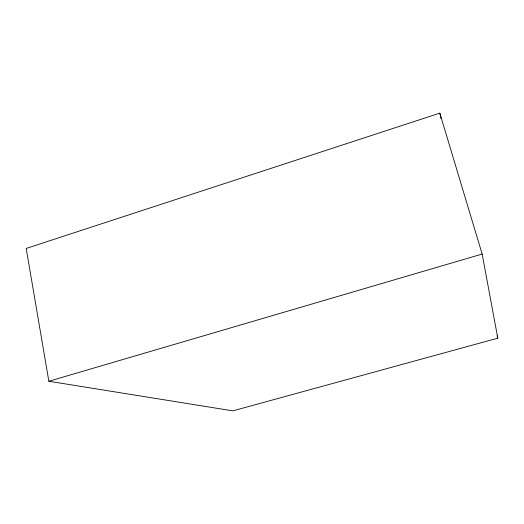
<?xml version="1.0" encoding="UTF-8"?>
<svg xmlns="http://www.w3.org/2000/svg" width="524" height="524" viewBox="0 0 524 524"><rect width="100%" height="100%" fill="white"/><g stroke="black" fill="none" stroke-linecap="round" stroke-linejoin="round"><path stroke-width="0.79" d="M439.813 113.138L26.2 248.442L48.85 381.249L232.846 410.862L497.8 338.17L482.152 254.055L439.813 113.138L441.103 118.699M48.85 381.249L482.152 254.055M497.099 335.825L497.8 338.17"/></g></svg>
